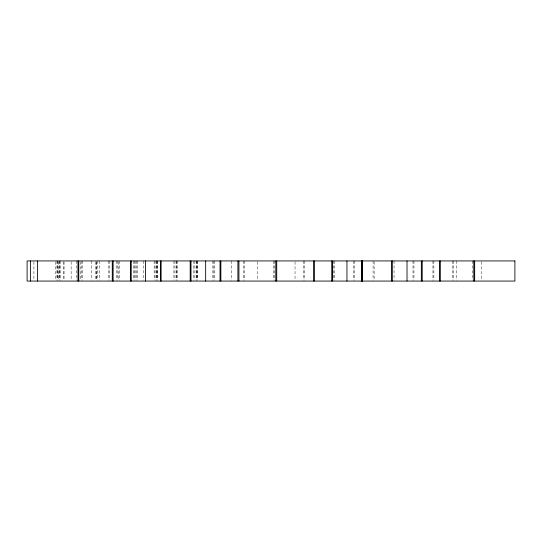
<?xml version="1.0" encoding="UTF-8"?>
<svg xmlns="http://www.w3.org/2000/svg" width="542" height="542" viewBox="0 0 542 542"><rect width="100%" height="100%" fill="white"/><g stroke="black" fill="none" stroke-linecap="round" stroke-linejoin="round"><path stroke-width="0.41" stroke-dasharray="2.71 2.03" d="M481.479 261.779L481.479 280.221M472.739 260.939L472.739 280.221M456.56 260.939L456.56 280.221M453.756 260.939L453.756 280.221M452.8 260.939L452.8 280.221M433.871 260.939L433.871 280.221M432.95 260.939L432.95 280.221M413.959 260.939L413.959 280.221M412.997 260.939L412.997 280.221M394.041 260.939L394.041 280.221M374.129 261.779L374.129 280.221M373.072 260.939L373.072 280.221M354.211 260.939L354.211 280.221M353.255 260.939L353.255 280.221M334.394 260.939L334.394 280.221M333.438 260.939L333.438 280.221M304.408 260.939L304.408 280.221M303.479 260.939L303.479 280.221M295.044 261.779L295.044 280.221M274.55 260.939L274.55 280.221M273.527 260.939L273.527 280.221M257.504 261.779L257.504 280.221M244.666 260.939L244.666 280.221M243.649 260.939L243.649 280.221M231.407 260.939L231.407 280.221M214.808 260.939L214.808 280.221M213.853 260.939L213.853 280.221M212.864 260.939L212.864 280.221M197.281 260.939L197.281 280.221M197.159 260.939L197.159 280.221M196.326 260.939L196.326 280.221M196.231 260.939L196.231 280.221M194.896 260.939L194.896 280.221M193.84 260.939L193.84 280.221M177.241 260.939L177.241 280.221M176.414 260.939L176.414 280.221M176.319 260.939L176.319 280.221M174.978 260.939L174.978 280.221M173.928 260.939L173.928 280.221M157.451 260.939L157.451 280.221M157.343 260.939L157.343 280.221M156.523 260.939L156.523 280.221M156.401 260.939L156.401 280.221M155.066 260.939L155.066 280.221M154.158 260.939L154.158 280.221M143.718 260.939L143.718 280.221M137.383 260.939L137.383 280.221M136.631 260.939L136.631 280.221M135.148 260.939L135.148 280.221M134.287 260.939L134.287 280.221M133.427 260.939L133.427 280.221M119.491 260.939L119.491 280.221M118.806 261.779L118.806 280.221M117.587 260.939L117.587 280.221M116.645 260.939L116.645 280.221M109.565 260.939L109.565 280.221M108.732 260.939L108.732 280.221M99.335 260.939L99.335 280.221M97.709 260.939L97.662 280.221M96.693 261.779L96.693 280.221M96.598 261.779L96.598 280.221M95.765 261.779L95.765 280.221M91.686 260.939L91.686 280.221M82.289 260.939L82.289 280.221M81.429 260.939L81.429 280.221M80.758 261.779L80.758 280.221M76.795 260.939L76.795 280.221M71.138 261.779L71.138 280.221M64.064 261.779L64.064 280.221M63.231 261.779L63.231 280.221M60.555 260.939L60.555 280.221M59.566 260.939L59.566 280.221M59.444 260.939L59.444 280.221M58.611 261.779L58.611 280.221M57.913 260.939L57.913 280.221M57.75 260.939L57.75 280.221M56.924 260.939L56.924 280.221M55.65 261.779L55.65 280.221M33.902 261.779L33.902 280.221"/><path stroke-width="0.81" d="M474.656 260.939L474.656 281.061M473.762 260.939L473.83 281.061M440.307 260.939L440.307 281.061M439.481 260.939L439.481 281.061M422.211 260.939L422.211 281.061M421.344 260.939L421.344 281.061M407.015 260.939L407.015 281.061M392.32 260.939L392.32 281.061M391.493 260.939L391.493 281.061M362.557 260.939L362.557 281.061M362.462 260.939L362.462 281.061M361.683 260.939L361.683 281.061M361.602 260.939L361.602 281.061M346.948 260.939L346.948 281.061M332.578 260.939L332.578 281.061M331.751 260.939L331.751 281.061M314.475 260.939L314.475 281.061M313.588 260.939L313.588 281.061M276.718 260.939L276.718 281.061M275.797 260.939L275.797 281.061M238.927 260.939L238.927 281.061M237.897 260.939L237.897 281.061M220.865 260.939L220.865 281.061M220.032 260.939L220.032 281.061M205.662 260.939L205.662 281.061M191.008 260.939L191.008 281.061M190.181 260.939L190.181 281.061M161.116 260.939L161.116 281.061M160.405 260.939L160.405 281.061M145.602 260.939L145.602 281.061M131.232 260.939L131.232 281.061M130.405 260.939L130.405 281.061M113.129 260.939L113.129 281.061M112.269 260.939L112.269 281.061M78.78 260.939L78.78 281.061M77.953 260.939L77.953 281.061M37.581 260.939L37.581 281.061M30.393 260.939L30.393 281.061M514.9 260.939L27.1 260.939L27.1 281.061L514.9 281.061L514.9 260.939"/></g></svg>
